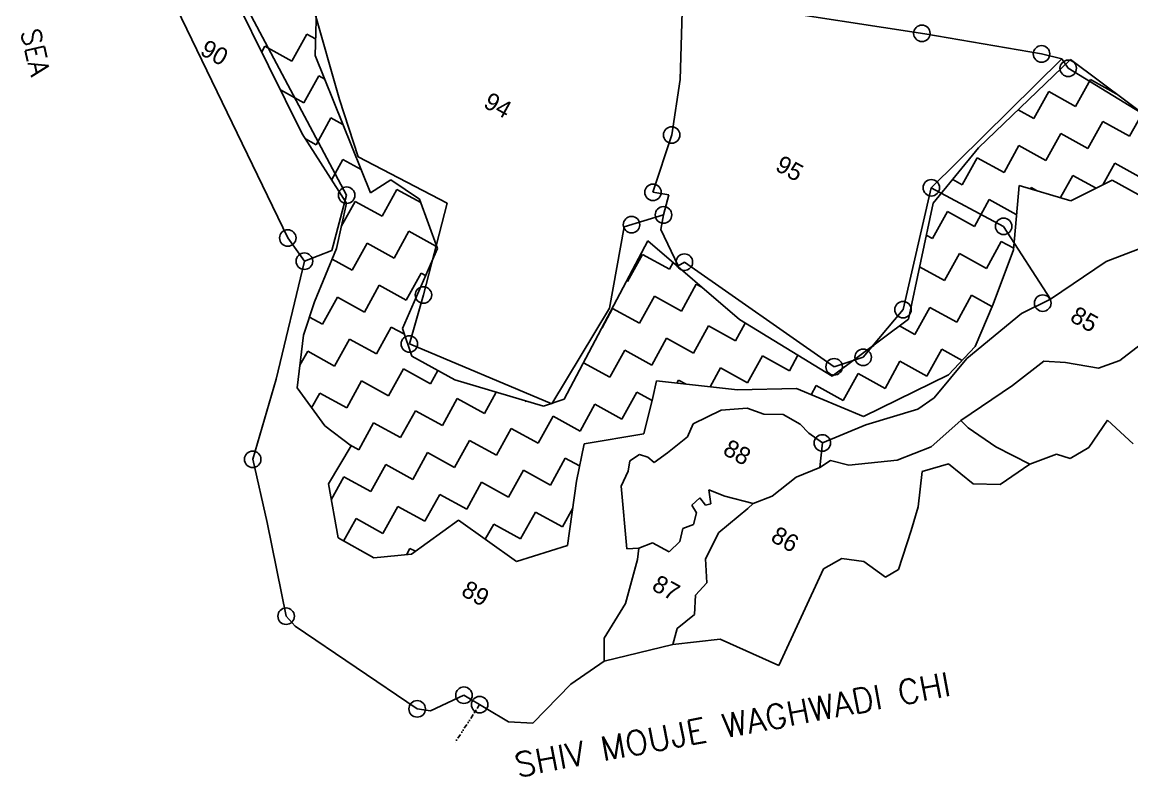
# Model space of a CAD drawing. Header units: metres. Extents: x 322054 to 327919, y 1839216 to 1844053.
# Drawn here: x 322729 to 323923, y 1839216 to 1840027 of the extents above; entities that cross this region are included whole.
import ezdxf

# ---------------------------------------------------------------- set-up
doc = ezdxf.new("R2010")
doc.units = ezdxf.units.M
doc.header["$MEASUREMENT"] = 0
doc.linetypes.add('DIVIDE', pattern=[1.25, 0.5, -0.25, 0, -0.25, 0, -0.25])
for name, color, linetype in [('POLY_HATCH', 12, 'Continuous'), ('POLY_PARCEL', 6, 'Continuous'), ('TEXT_MAPOUT', 7, 'Continuous'), ('TEXT_PARCEL', 7, 'Continuous'), ('V_BOUND_LINE', 7, 'Continuous'), ('V_DIVIDE_LINE', 7, 'DIVIDE')]:
    doc.layers.add(name, color=color, linetype=linetype)
doc.styles.get("Standard").update_dxf_attribs({"font": 'simplex.shx'})
doc.styles.add('TEXT_MAP', font='', dxfattribs={"height": 2.5})
doc.styles.get('TEXT_MAP').set_extended_font_data('Kruti Dev 050')

msp = doc.modelspace()

# ---------------------------------------------------------------- linework, layer by layer
for centre in [(323697.2, 1840014.8), (323825.9, 1839992.7), (323854.6, 1839977.2), (323428, 1839905.5), (323707.3, 1839848.7), (323078.3, 1839840.7), (323407.9, 1839843.8), (323419.2, 1839819.5), (323384.8, 1839809), (323785.1, 1839807.2), (323015, 1839794.7), (323032.9, 1839769.7), (323441.7, 1839768.7), (323161, 1839733.4), (323676.9, 1839717.6), (323827.2, 1839724.6), (323145.8, 1839680.7), (323634, 1839666.3), (323602.8, 1839656.1), (323590.1, 1839574.2), (322977.3, 1839556.6), (323013.2, 1839387.8), (323204.5, 1839302.8), (323154.2, 1839288.1), (323221.4, 1839292.7)]:
    msp.add_circle(centre, 8.88)
at = {"layer": 'POLY_HATCH'}
for p, q in [((323030.5, 1839906.7), (322958.1, 1840053.5)), ((323046.2, 1840056.7), (323044.3, 1839991.1)), ((323044.3, 1839991.1), (323104, 1839843.3)), ((323758.2, 1839891.8), (323856.9, 1839986.6)), ((323856.9, 1839986.6), (323960.7, 1839909.3)), ((323078.1, 1839832.1), (323030.5, 1839906.7)), ((323709.2, 1839832.1), (323758.2, 1839891.8)), ((323104, 1839843.3), (323125.9, 1839857.4)), ((323125.9, 1839857.4), (323156.7, 1839836.4)), ((323801.9, 1839851.3), (323795.9, 1839782)), ((323857.3, 1839834.8), (323801.9, 1839851.3)), ((323901.7, 1839856.8), (323857.3, 1839834.8)), ((323962, 1839823.5), (323901.7, 1839856.8)), ((323156.7, 1839836.4), (323175.9, 1839783.4)), ((323067.4, 1839783.5), (323078.1, 1839832.1)), ((323682.8, 1839707.5), (323709.2, 1839832.1)), ((323312.5, 1839621.4), (323402.4, 1839791.6)), ((323402.4, 1839791.6), (323500.9, 1839707)), ((323043.7, 1839726), (323067.4, 1839783.5)), ((323175.9, 1839783.4), (323138.4, 1839697.2)), ((323795.9, 1839782), (323773.8, 1839723.6)), ((323032, 1839690.1), (323043.7, 1839726)), ((323773.8, 1839723.6), (323754.6, 1839677.8)), ((323500.9, 1839707), (323600.5, 1839646)), ((323600.5, 1839646), (323682.8, 1839707.5)), ((323025, 1839633.4), (323032, 1839690.1)), ((323138.4, 1839697.2), (323148.3, 1839667.6)), ((323148.3, 1839667.6), (323194.7, 1839642)), ((323754.6, 1839677.8), (323725.7, 1839647.3)), ((323725.7, 1839647.3), (323634.5, 1839602.8)), ((323055, 1839592.7), (323025, 1839633.4)), ((323194.7, 1839642), (323290, 1839613.6)), ((323411.5, 1839641.1), (323407.6, 1839623.1)), ((323498.9, 1839631.2), (323411.5, 1839641.1)), ((323562.2, 1839632.6), (323498.9, 1839631.2)), ((323634.5, 1839602.8), (323562.2, 1839632.6)), ((323290, 1839613.6), (323312.5, 1839621.4)), ((323407.6, 1839623.1), (323398.1, 1839583.9)), ((323083.3, 1839571), (323055, 1839592.7)), ((323398.1, 1839583.9), (323333.7, 1839573.1)), ((323058.8, 1839530.1), (323083.3, 1839571)), ((323333.7, 1839573.1), (323325.7, 1839533.1)), ((323069.1, 1839472), (323058.8, 1839530.1)), ((323325.7, 1839533.1), (323315.8, 1839464)), ((323198.7, 1839491.2), (323148.2, 1839454.5)), ((323261, 1839446.8), (323198.7, 1839491.2)), ((323107.7, 1839450.6), (323069.1, 1839472)), ((323315.8, 1839464), (323261, 1839446.8)), ((323148.2, 1839454.5), (323107.7, 1839450.6))]:
    msp.add_line(p, q, dxfattribs=at)
at = {"layer": 'POLY_HATCH', "linetype": 'Continuous'}
for p, q in [((323019.4, 1839985), (323035.4, 1840014)), ((323035.4, 1840014), (323044.8, 1840008.8)), ((322987, 1839994.9), (322990.3, 1840001)), ((322990.3, 1840001), (323019.4, 1839985)), ((323032.4, 1839940), (323048.4, 1839969)), ((323048.4, 1839969), (323054.7, 1839965.5)), ((323862.6, 1839936.1), (323878.7, 1839965.1)), ((323878.7, 1839965.1), (323906.2, 1839949.9)), ((323007.2, 1839953.9), (323032.4, 1839940)), ((323817.6, 1839923.1), (323833.6, 1839952.1)), ((323833.6, 1839952.1), (323862.6, 1839936.1)), ((323800.6, 1839932.5), (323817.6, 1839923.1)), ((323920.7, 1839904.1), (323934.4, 1839928.9)), ((323045.4, 1839895), (323061.4, 1839924)), ((323061.4, 1839924), (323074.3, 1839916.9)), ((323875.7, 1839891.1), (323891.7, 1839920.1)), ((323891.7, 1839920.1), (323920.7, 1839904.1)), ((323830.6, 1839878), (323846.6, 1839907.1)), ((323846.6, 1839907.1), (323875.7, 1839891.1)), ((323033.9, 1839901.3), (323045.4, 1839895)), ((323785.6, 1839865), (323801.6, 1839894)), ((323801.6, 1839894), (323830.6, 1839878)), ((323740.6, 1839852), (323756.6, 1839881)), ((323756.6, 1839881), (323785.6, 1839865)), ((323062.2, 1839856.9), (323074.4, 1839879)), ((323074.4, 1839879), (323093.9, 1839868.2)), ((323891.9, 1839851.9), (323904.7, 1839875)), ((323904.7, 1839875), (323933.7, 1839859)), ((323730.3, 1839857.7), (323740.6, 1839852)), ((323846.4, 1839838.1), (323859.7, 1839862)), ((323859.7, 1839862), (323884.6, 1839848.3)), ((323116.4, 1839818), (323132.4, 1839847)), ((323132.4, 1839847), (323158, 1839832.9)), ((323813.9, 1839847.7), (323814.6, 1839849)), ((323814.6, 1839849), (323820.5, 1839845.8)), ((323072.6, 1839807.1), (323087.4, 1839834)), ((323087.4, 1839834), (323116.4, 1839818)), ((323753.6, 1839807), (323769.6, 1839836)), ((323769.6, 1839836), (323798.6, 1839820)), ((323708.6, 1839794), (323724.6, 1839823)), ((323724.6, 1839823), (323753.6, 1839807)), ((323798.6, 1839820), (323799.3, 1839821.2)), ((323129.4, 1839772.9), (323145.4, 1839802)), ((323145.4, 1839802), (323174.4, 1839786)), ((323701.9, 1839797.7), (323708.6, 1839794)), ((323084.4, 1839759.9), (323100.4, 1839789)), ((323100.4, 1839789), (323129.4, 1839772.9)), ((323174.4, 1839786), (323174.8, 1839786.6)), ((323766.6, 1839762), (323782.6, 1839791)), ((323782.6, 1839791), (323796.1, 1839783.6)), ((323380.5, 1839748), (323396.5, 1839777)), ((323396.5, 1839777), (323425.5, 1839761)), ((323721.6, 1839749), (323737.6, 1839778)), ((323737.6, 1839778), (323766.6, 1839762)), ((323062.6, 1839771.9), (323084.4, 1839759.9)), ((323425.5, 1839761), (323429.5, 1839768.3)), ((323694.7, 1839763.8), (323721.6, 1839749)), ((323142.4, 1839727.9), (323158.4, 1839756.9)), ((323158.4, 1839756.9), (323163.2, 1839754.3)), ((323097.4, 1839714.9), (323113.4, 1839743.9)), ((323113.4, 1839743.9), (323142.4, 1839727.9)), ((323379.6, 1839748.5), (323380.5, 1839748)), ((323438.5, 1839716), (323454.5, 1839745)), ((323454.5, 1839745), (323460.6, 1839741.6)), ((323052.4, 1839701.9), (323068.4, 1839730.9)), ((323068.4, 1839730.9), (323097.4, 1839714.9)), ((323393.5, 1839702.9), (323409.5, 1839732)), ((323409.5, 1839732), (323438.5, 1839716)), ((323734.6, 1839704), (323750.6, 1839733)), ((323750.6, 1839733), (323772.6, 1839720.8)), ((323353.1, 1839698.2), (323364.5, 1839718.9)), ((323364.5, 1839718.9), (323393.5, 1839702.9)), ((323689.6, 1839691), (323705.6, 1839720)), ((323705.6, 1839720), (323734.6, 1839704)), ((323038.4, 1839709.6), (323052.4, 1839701.9)), ((323496.5, 1839683.9), (323507.2, 1839703.2)), ((323110.4, 1839669.9), (323126.4, 1839698.9)), ((323126.4, 1839698.9), (323140.4, 1839691.2)), ((323451.5, 1839670.9), (323467.5, 1839700)), ((323467.5, 1839700), (323496.5, 1839683.9)), ((323673, 1839700.1), (323689.6, 1839691)), ((323065.4, 1839656.9), (323081.4, 1839685.9)), ((323081.4, 1839685.9), (323110.4, 1839669.9)), ((323406.5, 1839657.9), (323422.5, 1839686.9)), ((323422.5, 1839686.9), (323451.5, 1839670.9)), ((323643.8, 1839678.4), (323644.6, 1839678)), ((323644.6, 1839678), (323645.5, 1839679.7)), ((323028, 1839657.7), (323036.4, 1839672.9)), ((323036.4, 1839672.9), (323065.4, 1839656.9)), ((323361.5, 1839644.9), (323377.5, 1839673.9)), ((323377.5, 1839673.9), (323406.5, 1839657.9)), ((323509.6, 1839638.9), (323525.6, 1839667.9)), ((323525.6, 1839667.9), (323554.6, 1839651.9)), ((323554.6, 1839651.9), (323563.7, 1839668.5)), ((323702.6, 1839646), (323718.6, 1839675)), ((323718.6, 1839675), (323740.5, 1839662.9)), ((323333.2, 1839660.5), (323361.5, 1839644.9)), ((323469.3, 1839634.6), (323480.5, 1839654.9)), ((323480.5, 1839654.9), (323509.6, 1839638.9)), ((323657.6, 1839632.9), (323673.6, 1839662)), ((323673.6, 1839662), (323702.6, 1839646)), ((323123.4, 1839624.9), (323139.4, 1839653.9)), ((323139.4, 1839653.9), (323168.4, 1839637.9)), ((323168.4, 1839637.9), (323176.3, 1839652.1)), ((323612.6, 1839619.9), (323628.6, 1839648.9)), ((323628.6, 1839648.9), (323657.6, 1839632.9)), ((323078.4, 1839611.9), (323094.4, 1839640.9)), ((323094.4, 1839640.9), (323123.4, 1839624.9)), ((323433.7, 1839638.6), (323435.5, 1839641.9)), ((323435.5, 1839641.9), (323443.6, 1839637.5)), ((323578.1, 1839626), (323583.6, 1839635.9)), ((323583.6, 1839635.9), (323612.6, 1839619.9)), ((323040.7, 1839612.1), (323049.4, 1839627.9)), ((323049.4, 1839627.9), (323078.4, 1839611.9)), ((323181.4, 1839592.9), (323197.4, 1839621.9)), ((323197.4, 1839621.9), (323226.5, 1839605.9)), ((323226.5, 1839605.9), (323239.1, 1839628.8)), ((323270.7, 1839619.3), (323271.5, 1839618.9)), ((323271.5, 1839618.9), (323271.6, 1839619.1)), ((323374.5, 1839599.9), (323390.5, 1839628.9)), ((323390.5, 1839628.9), (323406.9, 1839619.9)), ((323136.4, 1839579.9), (323152.4, 1839608.9)), ((323152.4, 1839608.9), (323181.4, 1839592.9)), ((323329.5, 1839586.9), (323345.5, 1839615.9)), ((323345.5, 1839615.9), (323374.5, 1839599.9)), ((323091.4, 1839566.9), (323107.4, 1839595.9)), ((323107.4, 1839595.9), (323136.4, 1839579.9)), ((323284.5, 1839573.9), (323300.5, 1839602.9)), ((323300.5, 1839602.9), (323329.5, 1839586.9)), ((323239.5, 1839560.9), (323255.5, 1839589.9)), ((323255.5, 1839589.9), (323284.5, 1839573.9)), ((323081.8, 1839572.2), (323091.4, 1839566.9)), ((323194.5, 1839547.9), (323210.5, 1839576.9)), ((323210.5, 1839576.9), (323239.5, 1839560.9)), ((323149.4, 1839534.9), (323165.4, 1839563.9)), ((323165.4, 1839563.9), (323194.5, 1839547.9)), ((323104.4, 1839521.9), (323120.4, 1839550.9)), ((323120.4, 1839550.9), (323149.4, 1839534.9)), ((323297.5, 1839528.9), (323313.5, 1839557.9)), ((323313.5, 1839557.9), (323329, 1839549.4)), ((323061.8, 1839513.1), (323075.4, 1839537.9)), ((323075.4, 1839537.9), (323104.4, 1839521.9)), ((323252.5, 1839515.9), (323268.5, 1839544.9)), ((323268.5, 1839544.9), (323297.5, 1839528.9)), ((323207.5, 1839502.9), (323223.5, 1839531.9)), ((323223.5, 1839531.9), (323252.5, 1839515.9)), ((323162.4, 1839489.9), (323178.5, 1839518.9)), ((323178.5, 1839518.9), (323207.5, 1839502.9)), ((323117.4, 1839476.8), (323133.4, 1839505.9)), ((323133.4, 1839505.9), (323162.4, 1839489.9)), ((323265.5, 1839470.9), (323281.5, 1839499.9)), ((323281.5, 1839499.9), (323310.5, 1839483.9)), ((323310.5, 1839483.9), (323321.5, 1839503.9)), ((323075.1, 1839468.7), (323088.4, 1839492.8)), ((323088.4, 1839492.8), (323117.4, 1839476.8)), ((323227.5, 1839470.7), (323236.5, 1839486.9)), ((323236.5, 1839486.9), (323265.5, 1839470.9)), ((323142.7, 1839454), (323146.4, 1839460.8)), ((323146.4, 1839460.8), (323152.4, 1839457.6))]:
    msp.add_line(p, q, dxfattribs=at)
at = {"layer": 'POLY_PARCEL'}
for p, q in [((323439.5, 1840050), (323437, 1839965.2)), ((322972.8, 1840039.1), (323078.3, 1839840.7)), ((323042.9, 1840040.6), (323070.6, 1839943.8)), ((323517.9, 1840042.2), (323700.4, 1840014.3)), ((323700.4, 1840014.3), (323825.9, 1839992.7)), ((323825.9, 1839992.7), (323847.7, 1839987.3)), ((323707.3, 1839848.7), (323847.7, 1839987.3)), ((323847.7, 1839987.3), (323854.6, 1839977.2)), ((323854.6, 1839977.2), (323957.4, 1839914.3)), ((323437, 1839965.2), (323428, 1839905.5)), ((323070.6, 1839943.8), (323090.7, 1839881.9)), ((323428, 1839905.5), (323407.9, 1839843.8)), ((323090.7, 1839881.9), (323186.5, 1839832)), ((323676.9, 1839717.6), (323707.3, 1839848.7)), ((323707.3, 1839848.7), (323785.1, 1839807.2)), ((323078.3, 1839840.7), (323062.5, 1839781.3)), ((323407.9, 1839843.8), (323424.8, 1839841)), ((323424.8, 1839841), (323419.2, 1839819.5)), ((323186.5, 1839832), (323161, 1839733.4)), ((323377, 1839806.6), (323419.2, 1839819.5)), ((323419.2, 1839819.5), (323416.4, 1839803.9)), ((323361, 1839719.2), (323377, 1839806.6)), ((323416.4, 1839803.9), (323435.1, 1839764.7)), ((323785.1, 1839807.2), (323835.6, 1839728.7)), ((323895.3, 1839769.3), (323954.9, 1839792.4)), ((323062.5, 1839781.3), (323032.9, 1839769.7)), ((323435.1, 1839764.7), (323441.7, 1839768.7)), ((323441.7, 1839768.7), (323602.8, 1839656.1)), ((323835.6, 1839728.7), (323895.3, 1839769.3)), ((323161, 1839733.4), (323145.8, 1839680.7)), ((323804.5, 1839713.4), (323835.6, 1839728.7)), ((323299.1, 1839616.3), (323361, 1839719.2)), ((323634, 1839666.3), (323676.9, 1839717.6)), ((323745.6, 1839665), (323804.5, 1839713.4)), ((323968.5, 1839707.9), (323910, 1839663)), ((323145.8, 1839680.7), (323299.1, 1839616.3)), ((323602.8, 1839656.1), (323634, 1839666.3)), ((323710.5, 1839622.6), (323745.6, 1839665)), ((323828.4, 1839662.3), (323794.8, 1839635.9)), ((323851.7, 1839660.8), (323828.4, 1839662.3)), ((323887.2, 1839654.8), (323851.7, 1839660.8)), ((323910, 1839663), (323887.2, 1839654.8)), ((323794.8, 1839635.9), (323739, 1839598.3)), ((323692.9, 1839610.7), (323710.5, 1839622.6)), ((323451.1, 1839594.9), (323481.4, 1839609.3)), ((323481.4, 1839609.3), (323509.3, 1839611.7)), ((323509.3, 1839611.7), (323527, 1839605.3)), ((323636.8, 1839593.8), (323692.9, 1839610.7)), ((323445.2, 1839580.9), (323451.1, 1839594.9)), ((323527, 1839605.3), (323547.9, 1839604.9)), ((323547.9, 1839604.9), (323566.2, 1839594.3)), ((323739, 1839598.3), (323707.1, 1839570)), ((323739, 1839598.3), (323747.1, 1839590.5)), ((323566.2, 1839594.3), (323575.7, 1839584.8)), ((323575.7, 1839584.8), (323590.1, 1839574.2)), ((323590.1, 1839574.2), (323636.8, 1839593.8)), ((323747.1, 1839590.5), (323776.8, 1839570.1)), ((323423.5, 1839563.5), (323445.2, 1839580.9)), ((323587.3, 1839547.9), (323590.1, 1839574.2)), ((323383.1, 1839555), (323393.4, 1839561.7)), ((323393.4, 1839561.7), (323402.2, 1839559)), ((323402.2, 1839559), (323409.2, 1839553)), ((323409.2, 1839553), (323423.5, 1839563.5)), ((323707.1, 1839570), (323670.7, 1839555.7)), ((323776.8, 1839570.1), (323813.2, 1839551.3)), ((323381.1, 1839543.7), (323383.1, 1839555)), ((323561.8, 1839537.3), (323587.3, 1839547.9)), ((323598.7, 1839555.2), (323587.3, 1839547.9)), ((323618.7, 1839550.4), (323598.7, 1839555.2)), ((323670.7, 1839555.7), (323618.7, 1839550.4)), ((323373.5, 1839527.7), (323381.1, 1839543.7)), ((323536.2, 1839516.9), (323561.8, 1839537.3)), ((323379.8, 1839460.1), (323373.5, 1839527.7)), ((323470.3, 1839508.6), (323467.9, 1839523.8)), ((323467.9, 1839523.8), (323485.2, 1839517)), ((323449.8, 1839507.1), (323458.2, 1839515)), ((323458.2, 1839515), (323464.4, 1839507.3)), ((323485.2, 1839517), (323515.7, 1839509)), ((323515.7, 1839509), (323536.2, 1839516.9)), ((323454.8, 1839499.1), (323449.8, 1839507.1)), ((323451.3, 1839486.3), (323454.8, 1839499.1)), ((323464.4, 1839507.3), (323470.3, 1839508.6)), ((323478.6, 1839477.9), (323509.9, 1839503.5)), ((323509.9, 1839503.5), (323515.7, 1839509)), ((323436.9, 1839468.3), (323440.1, 1839482.2)), ((323440.1, 1839482.2), (323451.3, 1839486.3)), ((323464.5, 1839449.4), (323478.6, 1839477.9)), ((323392.5, 1839460.9), (323407.3, 1839466.7)), ((323407.3, 1839466.7), (323425.4, 1839457.1)), ((323425.4, 1839457.1), (323436.9, 1839468.3)), ((323392.5, 1839460.9), (323379.8, 1839460.1)), ((323391.2, 1839448.7), (323392.5, 1839460.9)), ((323378.5, 1839401.5), (323391.2, 1839448.7)), ((323465.9, 1839423.8), (323464.5, 1839449.4)), ((323453.7, 1839410.5), (323465.9, 1839423.8)), ((323452.7, 1839389.5), (323453.7, 1839410.5)), ((323355.3, 1839364.1), (323378.5, 1839401.5)), ((323433.9, 1839374.6), (323452.7, 1839389.5)), ((323429.1, 1839357.4), (323433.9, 1839374.6)), ((323355.2, 1839339.6), (323355.3, 1839364.1))]:
    msp.add_line(p, q, dxfattribs=at)
at = {"layer": 'V_BOUND_LINE'}
for p, q in [((322889.9, 1840053.8), (323015, 1839794.7)), ((323015, 1839794.7), (323032.9, 1839769.7)), ((323032.9, 1839769.7), (323002.5, 1839642.8)), ((323002.5, 1839642.8), (322977.3, 1839556.6)), ((323876.7, 1839569.2), (323896.9, 1839598.7)), ((323896.9, 1839598.7), (323924.6, 1839573.1)), ((323813.2, 1839551.3), (323842.1, 1839562)), ((323842.1, 1839562), (323856.6, 1839557.6)), ((323856.6, 1839557.6), (323876.7, 1839569.2)), ((322977.3, 1839556.6), (322992.8, 1839488.7)), ((323697.5, 1839543.5), (323725.8, 1839551.7)), ((323725.8, 1839551.7), (323752.4, 1839530.1)), ((323781.4, 1839529.6), (323813.2, 1839551.3)), ((323693.2, 1839505.6), (323697.5, 1839543.5)), ((323752.4, 1839530.1), (323781.4, 1839529.6)), ((323685.5, 1839479.9), (323693.2, 1839505.6)), ((322992.8, 1839488.7), (323013.2, 1839387.8)), ((323672.1, 1839438), (323685.5, 1839479.9)), ((323591.5, 1839438.9), (323610.9, 1839449.8)), ((323610.9, 1839449.8), (323634.7, 1839446.7)), ((323634.7, 1839446.7), (323658.2, 1839429.8)), ((323543.4, 1839334.7), (323591.5, 1839438.9)), ((323658.2, 1839429.8), (323672.1, 1839438)), ((323013.2, 1839387.8), (323022.8, 1839377.1)), ((323022.8, 1839377.1), (323154.2, 1839288.1)), ((323355.2, 1839339.6), (323429.1, 1839357.4)), ((323429.1, 1839357.4), (323480.2, 1839363.1)), ((323480.2, 1839363.1), (323543.4, 1839334.7)), ((323319.4, 1839314.6), (323355.2, 1839339.6)), ((323278.6, 1839272.7), (323319.4, 1839314.6)), ((323168.5, 1839285.9), (323204.5, 1839302.8)), ((323204.5, 1839302.8), (323252.4, 1839274.2)), ((323154.2, 1839288.1), (323168.5, 1839285.9)), ((323252.4, 1839274.2), (323278.6, 1839272.7))]:
    msp.add_line(p, q, dxfattribs=at)
at = {"layer": 'V_DIVIDE_LINE', "ltscale": 10}
msp.add_line((323221.4, 1839292.7), (323195, 1839251.9), dxfattribs=at)

# ---------------------------------------------------------------- texts
at = {"layer": 'TEXT_MAPOUT'}
for s, height, rotation, p in [('SEA', 20.87, 282.6202, (322727.7, 1840017.1)), ('SHIV MOUJE WAGHWADI CHI', 26.088, 10.667, (323261.9, 1839214.4))]:
    msp.add_text(s, height=height, rotation=rotation, dxfattribs=at).set_placement(p)
at = {"layer": 'TEXT_PARCEL', "style": 'TEXT_MAP'}
for s, p in [('90', (322919.4, 1839992.6)), ('94', (323224.3, 1839936)), ('95', (323538.2, 1839868.1)), ('85', (323855.3, 1839705.8)), ('88', (323481.8, 1839562.7)), ('86', (323533.3, 1839469.1)), ('87', (323405.4, 1839416.8)), ('89', (323200.3, 1839410.9))]:
    msp.add_text(s, height=18.78, rotation=331.1184, dxfattribs=at).set_placement(p)

doc.saveas('drawing.dxf')
